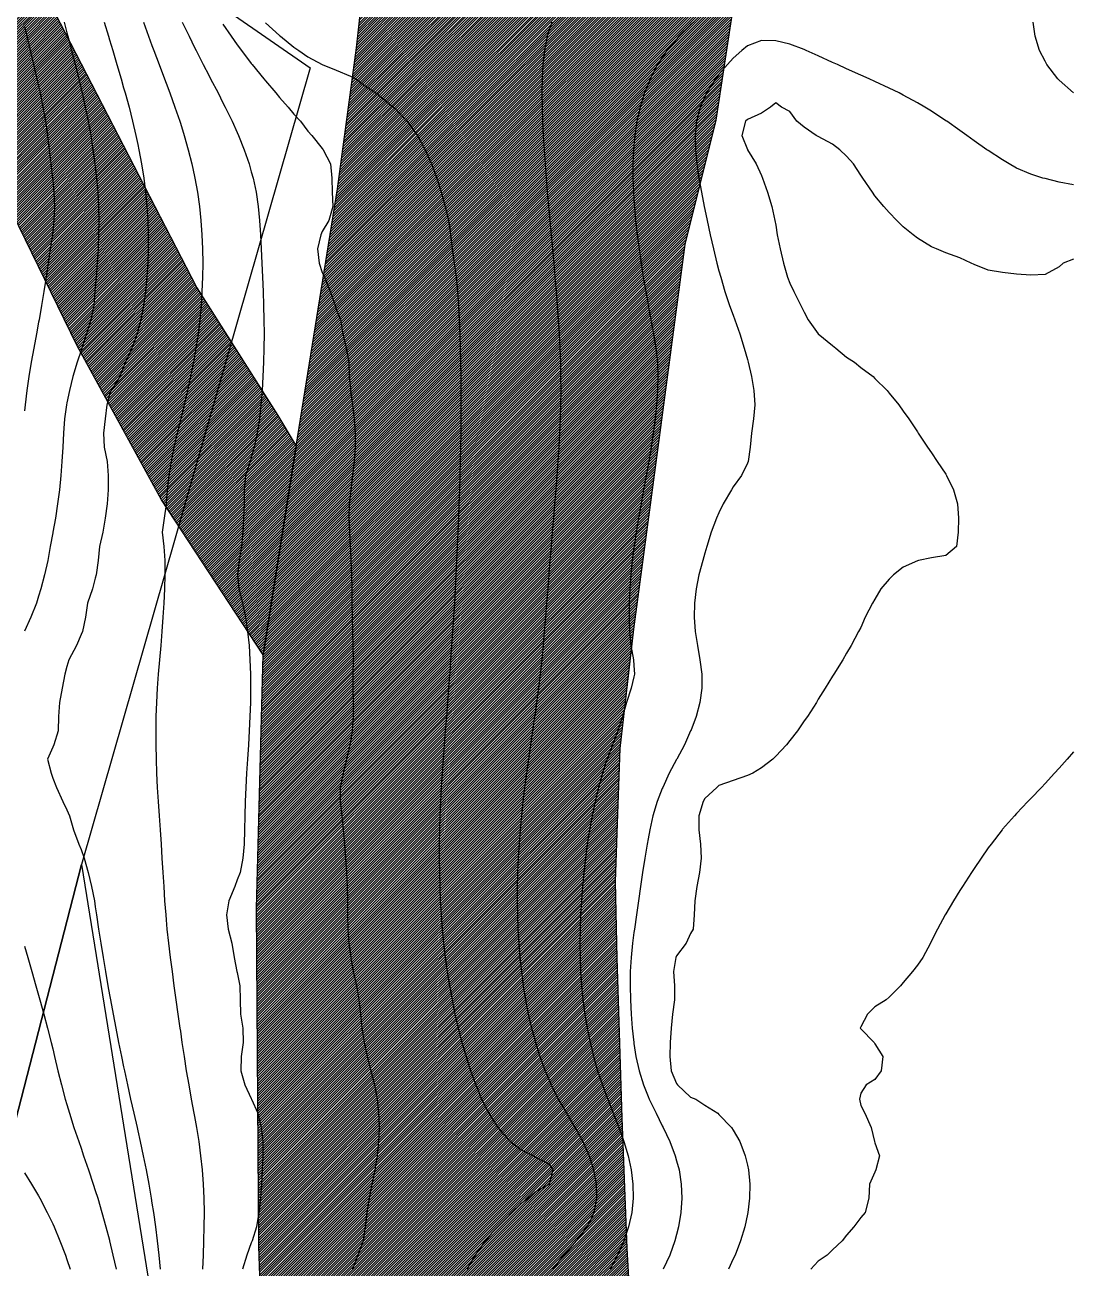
# Model space of a CAD drawing. Extents: x 771911 to 772814, y 1416488 to 1417835.
# Drawn here: x 772503.5 to 772577.1, y 1417225.3 to 1417313 of the extents above; entities that cross this region are included whole.
import ezdxf

# ---------------------------------------------------------------- set-up
doc = ezdxf.new("R2010")
doc.units = 0
doc.header["$MEASUREMENT"] = 0
doc.layers.get('0').update_dxf_attribs({"color": 1, "linetype": 'CONTINUOUS'})
for name, color, linetype in [('737.5', 1, 'CONTINUOUS'), ('738', 1, 'CONTINUOUS'), ('738.5', 1, 'CONTINUOUS'), ('739', 1, 'CONTINUOUS'), ('739.5', 1, 'CONTINUOUS'), ('740', 1, 'CONTINUOUS'), ('740.5', 1, 'CONTINUOUS'), ('741', 1, 'CONTINUOUS'), ('741.5', 1, 'CONTINUOUS'), ('742', 1, 'CONTINUOUS'), ('742.5', 1, 'CONTINUOUS'), ('743', 1, 'CONTINUOUS'), ('Kanakpura Main Road', 1, 'CONTINUOUS'), ('SyNo_Boundary', 1, 'CONTINUOUS'), ('Tittahalli Kaggalipura Road', 1, 'CONTINUOUS')]:
    doc.layers.add(name, color=color, linetype=linetype)
pattern_1 = [(45, (0, 0), (-0.088388347648, 0.088388347648), [])]

msp = doc.modelspace()

# ---------------------------------------------------------------- hatches: boundary and pattern name
at = {"linetype": 'Continuous', "true_color": 0x636466}
h = msp.add_hatch(dxfattribs=at)
h.set_pattern_fill('ANSI31', color=251)
h.set_pattern_definition(pattern_1)
h.paths.add_polyline_path([(772529.663, 1416893.852), (772532.317, 1416941.95), (772532.559, 1416965.999), (772532.076, 1416979.351), (772531.03, 1417012.248), (772527.506, 1417083.573), (772524.214, 1417156.039), (772523.418, 1417176.686), (772522.115, 1417199.353), (772521.536, 1417204.533), (772521.053, 1417207.976), (772520.579, 1417211.491), (772520.289, 1417217.122), (772519.964, 1417226.822), (772519.816, 1417250.68), (772520.273, 1417268.563), (772522.605, 1417283.282), (772525.522, 1417301.447), (772526.869, 1417311.396), (772528.059, 1417322.287), (772529.49, 1417328.093), (772530.294, 1417332.651), (772531.743, 1417352.789), (772532.693, 1417364.598), (772533.328, 1417370.55), (772534.985, 1417383.726), (772537.302, 1417392.88), (772541.291, 1417406.731), (772544.402, 1417414.385), (772551.62, 1417429.206), (772563.106, 1417447.417), (772576.99, 1417467.414), (772604.645, 1417507.847), (772622.742, 1417492.162), (772603.422, 1417461.711), (772599.931, 1417456.852), (772593.287, 1417446.476), (772583.409, 1417431.305), (772582.299, 1417429.519), (772575.61, 1417418.568), (772571.91, 1417411.49), (772569.783, 1417407.415), (772568.061, 1417403.473), (772565.556, 1417396.61), (772562.338, 1417386.636), (772560.247, 1417377.387), (772558.28, 1417369.665), (772557.765, 1417366.335), (772557.669, 1417361.187), (772557.106, 1417346.708), (772555.32, 1417330.701), (772553.41, 1417314.167), (772552.204, 1417306.285), (772550.032, 1417297.518), (772548.021, 1417282.477), (772546.407, 1417270.372), (772545.442, 1417261.942), (772545.287, 1417258.026), (772545.12, 1417252.547), (772545.217, 1417247.142), (772545.571, 1417235.88), (772545.93, 1417226.658), (772546.504, 1417216.736), (772547.298, 1417207.515), (772548.282, 1417183.926), (772549.625, 1417158.82), (772550.917, 1417141.964), (772551.963, 1417120.247), (772552.231, 1417098.685), (772552.601, 1417091.317), (772552.681, 1417088.405), (772552.874, 1417085.525), (772553.389, 1417078.816), (772554.617, 1417051.478), (772555.095, 1417020.708), (772555.465, 1417014.289), (772555.867, 1417009.141), (772556.679, 1417005.336), (772556.728, 1416999.64), (772557.09, 1416989.626), (772557.211, 1416970.001), (772557.202, 1416959.929), (772556.929, 1416946.383), (772556.768, 1416928.619), (772556.414, 1416914.819), (772555.683, 1416893.591), (772554.616, 1416887.551), (772553.346, 1416875.804), (772551.917, 1416862.628), (772549.853, 1416853.314), (772547.313, 1416846.224), (772542.339, 1416834.846), (772537.471, 1416825.692), (772534.666, 1416821.406), (772528.157, 1416814.209), (772521.966, 1416808.547), (772517.521, 1416805.742), (772511.224, 1416802.514), (772503.234, 1416799.339), (772493.709, 1416796.429), (772482.914, 1416793.783), (772460.847, 1416789.867), (772437.882, 1416784.364), (772432.008, 1416782.353), (772424.864, 1416779.178), (772419.678, 1416775.104), (772414.334, 1416769.653), (772411, 1416761.663), (772406.767, 1416744.835), (772403.803, 1416731.13), (772397.718, 1416704.513), (772394.278, 1416690.596), (772389.516, 1416667.841), (772365.332, 1416672.898), (772371.18, 1416700.941), (772378.229, 1416728.234), (772383.627, 1416750.728), (772386.926, 1416763.475), (772389.626, 1416774.422), (772393.375, 1416782.52), (772400.123, 1416791.518), (772409.271, 1416799.166), (772422.917, 1416806.064), (772434.914, 1416810.713), (772448.261, 1416813.862), (772458.458, 1416815.812), (772475.854, 1416818.961), (772486.052, 1416821.061), (772495.049, 1416824.36), (772501.048, 1416827.209), (772507.496, 1416830.508), (772513.345, 1416835.457), (772525.192, 1416864.1)])
h = msp.add_hatch(dxfattribs=at)
h.set_pattern_fill('ANSI31', color=251)
h.set_pattern_definition(pattern_1)
h.paths.add_polyline_path([(772522.605, 1417283.282), (772520.273, 1417268.563), (772513.114, 1417279.501), (772507.162, 1417290.36), (772496.182, 1417312.844), (772486.465, 1417332.406), (772479.386, 1417347.593), (772470.313, 1417366.576), (772466.387, 1417373.719), (772461.818, 1417381.248), (772456.375, 1417390.468), (772449.656, 1417399.267), (772437.614, 1417412.909), (772434.568, 1417415.352), (772429.862, 1417418.006), (772420.904, 1417421.927), (772398.343, 1417429.679), (772374.455, 1417437.098), (772359.806, 1417442.382), (772345.168, 1417448.5), (772332.329, 1417452.613), (772319.893, 1417455.244), (772313.715, 1417455.758), (772303.998, 1417456.338), (772287.74, 1417456.824), (772255.285, 1417458.783), (772218.122, 1417462.161), (772178.418, 1417465.604), (772169.505, 1417466.022), (772152.388, 1417466.955), (772128.675, 1417467.728), (772108.276, 1417467.309), (772091.77, 1417468.596), (772080.058, 1417470.849), (772055.508, 1417476.286), (772058.208, 1417485.719), (772077.753, 1417481.798), (772085.475, 1417480.049), (772095.609, 1417478.541), (772104.838, 1417477.515), (772109.064, 1417477.107), (772119.071, 1417476.495), (772138.247, 1417476.882), (772157.054, 1417476.624), (772180.381, 1417475.948), (772196.42, 1417474.05), (772223.19, 1417472.055), (772238.634, 1417470.221), (772253.531, 1417468.741), (772279.014, 1417467.358), (772297.901, 1417466.392), (772312.541, 1417465.331), (772322.966, 1417464.397), (772327.535, 1417463.818), (772331.621, 1417462.917), (772335.289, 1417461.856), (772341.466, 1417459.507), (772371.808, 1417447.795), (772390.502, 1417441.682), (772410.82, 1417434.724), (772428.227, 1417428.257), (772432.281, 1417426.358), (772437.88, 1417423.044), (772440.261, 1417421.274), (772442.32, 1417419.022), (772450.493, 1417410.045), (772456.22, 1417403.642), (772460.563, 1417398.398), (772465.422, 1417391.673), (772482.284, 1417361.211), (772490.969, 1417343.088), (772497.404, 1417329.704), (772515.608, 1417294.462), (772521.318, 1417285.453)])

# ---------------------------------------------------------------- linework, layer by layer
at = {"layer": '737.5', "color": 0, "linetype": 'Continuous'}
msp.add_polyline3d([(772577.434, 1417261.722, 737.5), (772576.994, 1417261.206, 737.5), (772576.434, 1417260.565, 737.5), (772576.104, 1417260.206, 737.5), (772575.434, 1417259.472, 737.5), (772575.175, 1417259.206, 737.5), (772574.434, 1417258.421, 737.5), (772574.217, 1417258.206, 737.5), (772573.434, 1417257.369, 737.5), (772573.273, 1417257.206, 737.5), (772572.434, 1417256.246, 737.5), (772572.4, 1417256.206, 737.5), (772571.625, 1417255.206, 737.5), (772571.434, 1417254.939, 737.5), (772570.921, 1417254.206, 737.5), (772570.434, 1417253.481, 737.5), (772570.251, 1417253.206, 737.5), (772569.602, 1417252.206, 737.5), (772569.434, 1417251.936, 737.5), (772568.977, 1417251.206, 737.5), (772568.434, 1417250.275, 737.5), (772568.393, 1417250.206, 737.5), (772567.847, 1417249.206, 737.5), (772567.434, 1417248.38, 737.5), (772567.348, 1417248.206, 737.5), (772566.807, 1417247.206, 737.5), (772566.434, 1417246.65, 737.5), (772566.092, 1417246.206, 737.5), (772565.434, 1417245.426, 737.5), (772565.238, 1417245.206, 737.5), (772564.434, 1417244.408, 737.5), (772564.227, 1417244.206, 737.5), (772563.434, 1417243.731, 737.5), (772562.912, 1417243.206, 737.5), (772562.434, 1417242.319, 737.5), (772562.401, 1417242.206, 737.5), (772562.434, 1417242.16, 737.5), (772563.375, 1417241.206, 737.5), (772563.434, 1417241.105, 737.5), (772563.992, 1417240.206, 737.5), (772563.884, 1417239.206, 737.5), (772563.434, 1417238.588, 737.5), (772562.828, 1417238.206, 737.5), (772562.434, 1417237.637, 737.5), (772562.348, 1417237.206, 737.5), (772562.434, 1417236.755, 737.5), (772562.715, 1417236.206, 737.5), (772563.159, 1417235.206, 737.5), (772563.394, 1417234.206, 737.5), (772563.434, 1417234.131, 737.5), (772563.75, 1417233.206, 737.5), (772563.491, 1417232.206, 737.5), (772563.434, 1417232.049, 737.5), (772563.044, 1417231.206, 737.5), (772563.014, 1417230.206, 737.5), (772562.749, 1417229.206, 737.5), (772562.434, 1417228.864, 737.5), (772561.952, 1417228.206, 737.5), (772561.434, 1417227.6, 737.5), (772561.121, 1417227.206, 737.5), (772560.434, 1417226.581, 737.5), (772560.065, 1417226.206, 737.5), (772559.434, 1417225.781, 737.5), (772558.917, 1417225.206, 737.5)], dxfattribs=at)
at = {"layer": '738', "color": 0, "linetype": 'Continuous'}
msp.add_polyline3d([(772577.434, 1417296.471, 738), (772576.723, 1417296.206, 738), (772576.434, 1417295.948, 738), (772575.434, 1417295.391, 738), (772574.434, 1417295.354, 738), (772573.434, 1417295.427, 738), (772572.434, 1417295.531, 738), (772571.434, 1417295.701, 738), (772570.434, 1417296.113, 738), (772570.217, 1417296.206, 738), (772569.434, 1417296.568, 738), (772568.434, 1417296.925, 738), (772567.782, 1417297.206, 738), (772567.434, 1417297.36, 738), (772566.434, 1417297.964, 738), (772566.123, 1417298.206, 738), (772565.434, 1417298.763, 738), (772564.986, 1417299.206, 738), (772564.434, 1417299.762, 738), (772564.056, 1417300.206, 738), (772563.434, 1417300.957, 738), (772563.26, 1417301.206, 738), (772562.593, 1417302.206, 738), (772562.434, 1417302.409, 738), (772561.934, 1417303.206, 738), (772561.434, 1417303.74, 738), (772560.962, 1417304.206, 738), (772560.434, 1417304.596, 738), (772559.434, 1417305.125, 738), (772559.283, 1417305.206, 738), (772558.434, 1417305.794, 738), (772557.934, 1417306.206, 738), (772557.434, 1417306.895, 738), (772556.854, 1417307.206, 738), (772556.434, 1417307.506, 738), (772556.079, 1417307.206, 738), (772555.434, 1417306.786, 738), (772554.434, 1417306.324, 738), (772554.307, 1417306.206, 738), (772554.042, 1417305.206, 738), (772554.434, 1417304.21, 738), (772554.435, 1417304.206, 738), (772555.045, 1417303.206, 738), (772555.434, 1417302.383, 738), (772555.5, 1417302.206, 738), (772555.848, 1417301.206, 738), (772556.153, 1417300.206, 738), (772556.377, 1417299.206, 738), (772556.434, 1417298.879, 738), (772556.536, 1417298.206, 738), (772556.751, 1417297.206, 738), (772556.975, 1417296.206, 738), (772557.258, 1417295.206, 738), (772557.434, 1417294.78, 738), (772557.704, 1417294.206, 738), (772558.217, 1417293.206, 738), (772558.434, 1417292.736, 738), (772558.73, 1417292.206, 738), (772559.434, 1417291.21, 738), (772559.438, 1417291.206, 738), (772560.434, 1417290.389, 738), (772560.681, 1417290.206, 738), (772561.434, 1417289.569, 738), (772561.994, 1417289.206, 738), (772562.434, 1417288.838, 738), (772563.3, 1417288.206, 738), (772563.434, 1417288.069, 738), (772564.29, 1417287.206, 738), (772564.434, 1417287.027, 738), (772565.119, 1417286.206, 738), (772565.434, 1417285.761, 738), (772565.836, 1417285.206, 738), (772566.434, 1417284.3, 738), (772566.495, 1417284.206, 738), (772567.147, 1417283.206, 738), (772567.434, 1417282.807, 738), (772567.819, 1417282.206, 738), (772568.434, 1417281.297, 738), (772568.482, 1417281.206, 738), (772568.974, 1417280.206, 738), (772569.258, 1417279.206, 738), (772569.336, 1417278.206, 738), (772569.307, 1417277.206, 738), (772569.189, 1417276.206, 738), (772568.434, 1417275.565, 738), (772567.434, 1417275.409, 738), (772566.499, 1417275.206, 738), (772566.434, 1417275.194, 738), (772565.434, 1417274.742, 738), (772564.742, 1417274.206, 738), (772564.434, 1417273.887, 738), (772563.856, 1417273.206, 738), (772563.434, 1417272.484, 738), (772563.255, 1417272.206, 738), (772562.755, 1417271.206, 738), (772562.434, 1417270.493, 738), (772562.287, 1417270.206, 738), (772561.763, 1417269.206, 738), (772561.434, 1417268.671, 738), (772561.171, 1417268.206, 738), (772560.547, 1417267.206, 738), (772560.434, 1417267.047, 738), (772559.936, 1417266.206, 738), (772559.434, 1417265.438, 738), (772559.307, 1417265.206, 738), (772558.667, 1417264.206, 738), (772558.434, 1417263.891, 738), (772557.978, 1417263.206, 738), (772557.434, 1417262.525, 738), (772557.191, 1417262.206, 738), (772556.434, 1417261.403, 738), (772556.24, 1417261.206, 738), (772555.434, 1417260.575, 738), (772554.827, 1417260.206, 738), (772554.434, 1417260.035, 738), (772553.434, 1417259.7, 738), (772552.434, 1417259.331, 738), (772552.287, 1417259.206, 738), (772551.434, 1417258.419, 738), (772551.309, 1417258.206, 738), (772551.009, 1417257.206, 738), (772551.002, 1417256.206, 738), (772551.123, 1417255.206, 738), (772551.173, 1417254.206, 738), (772551.058, 1417253.206, 738), (772550.87, 1417252.206, 738), (772550.718, 1417251.206, 738), (772550.694, 1417250.206, 738), (772550.605, 1417249.206, 738), (772550.434, 1417248.89, 738), (772550.122, 1417248.206, 738), (772549.434, 1417247.308, 738), (772549.389, 1417247.206, 738), (772549.231, 1417246.206, 738), (772549.297, 1417245.206, 738), (772549.299, 1417244.206, 738), (772549.159, 1417243.206, 738), (772549.053, 1417242.206, 738), (772548.978, 1417241.206, 738), (772548.964, 1417240.206, 738), (772549.067, 1417239.206, 738), (772549.434, 1417238.319, 738), (772549.504, 1417238.206, 738), (772550.434, 1417237.35, 738), (772550.794, 1417237.206, 738), (772551.434, 1417236.784, 738), (772552.352, 1417236.206, 738), (772552.434, 1417236.124, 738), (772553.31, 1417235.206, 738), (772553.434, 1417235.006, 738), (772553.915, 1417234.206, 738), (772554.29, 1417233.206, 738), (772554.434, 1417232.549, 738), (772554.511, 1417232.206, 738), (772554.607, 1417231.206, 738), (772554.586, 1417230.206, 738), (772554.459, 1417229.206, 738), (772554.434, 1417229.093, 738), (772554.249, 1417228.206, 738), (772553.951, 1417227.206, 738), (772553.565, 1417226.206, 738), (772553.434, 1417225.929, 738), (772553.102, 1417225.206, 738)], dxfattribs=at)
at = {"layer": '738.5', "color": 0, "linetype": 'Continuous'}
msp.add_polyline3d([(772577.434, 1417301.723, 738.5), (772576.434, 1417301.914, 738.5), (772575.434, 1417302.164, 738.5), (772575.287, 1417302.206, 738.5), (772574.434, 1417302.481, 738.5), (772573.434, 1417302.909, 738.5), (772572.91, 1417303.206, 738.5), (772572.434, 1417303.481, 738.5), (772571.434, 1417304.136, 738.5), (772571.332, 1417304.206, 738.5), (772570.434, 1417304.837, 738.5), (772569.913, 1417305.206, 738.5), (772569.434, 1417305.553, 738.5), (772568.499, 1417306.206, 738.5), (772568.434, 1417306.252, 738.5), (772567.434, 1417306.912, 738.5), (772566.958, 1417307.206, 738.5), (772566.434, 1417307.511, 738.5), (772565.434, 1417308.053, 738.5), (772565.143, 1417308.206, 738.5), (772564.434, 1417308.546, 738.5), (772563.434, 1417309.01, 738.5), (772563.02, 1417309.206, 738.5), (772562.434, 1417309.457, 738.5), (772561.434, 1417309.904, 738.5), (772560.8, 1417310.206, 738.5), (772560.434, 1417310.361, 738.5), (772559.434, 1417310.817, 738.5), (772558.595, 1417311.206, 738.5), (772558.434, 1417311.27, 738.5), (772557.434, 1417311.658, 738.5), (772556.434, 1417311.897, 738.5), (772555.434, 1417311.921, 738.5), (772554.434, 1417311.544, 738.5), (772554.049, 1417311.206, 738.5), (772553.434, 1417310.665, 738.5), (772553.03, 1417310.206, 738.5), (772552.434, 1417309.539, 738.5), (772552.182, 1417309.206, 738.5), (772551.554, 1417308.206, 738.5), (772551.434, 1417307.931, 738.5), (772551.117, 1417307.206, 738.5), (772550.849, 1417306.206, 738.5), (772550.747, 1417305.206, 738.5), (772550.769, 1417304.206, 738.5), (772550.871, 1417303.206, 738.5), (772551.021, 1417302.206, 738.5), (772551.198, 1417301.206, 738.5), (772551.391, 1417300.206, 738.5), (772551.434, 1417299.993, 738.5), (772551.594, 1417299.206, 738.5), (772551.808, 1417298.206, 738.5), (772552.037, 1417297.206, 738.5), (772552.285, 1417296.206, 738.5), (772552.434, 1417295.66, 738.5), (772552.556, 1417295.206, 738.5), (772552.853, 1417294.206, 738.5), (772553.185, 1417293.206, 738.5), (772553.434, 1417292.524, 738.5), (772553.546, 1417292.206, 738.5), (772553.905, 1417291.206, 738.5), (772554.217, 1417290.206, 738.5), (772554.434, 1417289.398, 738.5), (772554.488, 1417289.206, 738.5), (772554.732, 1417288.206, 738.5), (772554.898, 1417287.206, 738.5), (772554.956, 1417286.206, 738.5), (772554.878, 1417285.206, 738.5), (772554.718, 1417284.206, 738.5), (772554.636, 1417283.206, 738.5), (772554.49, 1417282.206, 738.5), (772554.434, 1417282.077, 738.5), (772554.015, 1417281.206, 738.5), (772553.434, 1417280.407, 738.5), (772553.309, 1417280.206, 738.5), (772552.731, 1417279.206, 738.5), (772552.434, 1417278.575, 738.5), (772552.268, 1417278.206, 738.5), (772551.886, 1417277.206, 738.5), (772551.578, 1417276.206, 738.5), (772551.434, 1417275.722, 738.5), (772551.285, 1417275.206, 738.5), (772551.016, 1417274.206, 738.5), (772550.814, 1417273.206, 738.5), (772550.695, 1417272.206, 738.5), (772550.675, 1417271.206, 738.5), (772550.763, 1417270.206, 738.5), (772550.911, 1417269.206, 738.5), (772551.092, 1417268.206, 738.5), (772551.224, 1417267.206, 738.5), (772551.229, 1417266.206, 738.5), (772551.085, 1417265.206, 738.5), (772550.814, 1417264.206, 738.5), (772550.438, 1417263.206, 738.5), (772550.434, 1417263.197, 738.5), (772550.003, 1417262.206, 738.5), (772549.459, 1417261.206, 738.5), (772549.434, 1417261.161, 738.5), (772548.916, 1417260.206, 738.5), (772548.466, 1417259.206, 738.5), (772548.434, 1417259.122, 738.5), (772548.082, 1417258.206, 738.5), (772547.778, 1417257.206, 738.5), (772547.549, 1417256.206, 738.5), (772547.434, 1417255.575, 738.5), (772547.363, 1417255.206, 738.5), (772547.2, 1417254.206, 738.5), (772547.049, 1417253.206, 738.5), (772546.901, 1417252.206, 738.5), (772546.755, 1417251.206, 738.5), (772546.609, 1417250.206, 738.5), (772546.465, 1417249.206, 738.5), (772546.434, 1417248.968, 738.5), (772546.335, 1417248.206, 738.5), (772546.235, 1417247.206, 738.5), (772546.178, 1417246.206, 738.5), (772546.165, 1417245.206, 738.5), (772546.185, 1417244.206, 738.5), (772546.232, 1417243.206, 738.5), (772546.308, 1417242.206, 738.5), (772546.422, 1417241.206, 738.5), (772546.434, 1417241.14, 738.5), (772546.577, 1417240.206, 738.5), (772546.795, 1417239.206, 738.5), (772547.104, 1417238.206, 738.5), (772547.434, 1417237.388, 738.5), (772547.51, 1417237.206, 738.5), (772547.994, 1417236.206, 738.5), (772548.434, 1417235.32, 738.5), (772548.499, 1417235.206, 738.5), (772548.975, 1417234.206, 738.5), (772549.343, 1417233.206, 738.5), (772549.434, 1417232.851, 738.5), (772549.613, 1417232.206, 738.5), (772549.77, 1417231.206, 738.5), (772549.813, 1417230.206, 738.5), (772549.749, 1417229.206, 738.5), (772549.582, 1417228.206, 738.5), (772549.434, 1417227.657, 738.5), (772549.318, 1417227.206, 738.5), (772548.961, 1417226.206, 738.5), (772548.502, 1417225.206, 738.5)], dxfattribs=at)
at = {"layer": '739', "color": 0, "linetype": 'Continuous'}
for points in [[(772550.651, 1417313.206, 739), (772550.434, 1417313.012, 739), (772549.599, 1417312.206, 739), (772549.434, 1417312.015, 739), (772548.766, 1417311.206, 739), (772548.434, 1417310.707, 739), (772548.106, 1417310.206, 739), (772547.588, 1417309.206, 739), (772547.434, 1417308.823, 739), (772547.179, 1417308.206, 739), (772546.868, 1417307.206, 739), (772546.646, 1417306.206, 739), (772546.496, 1417305.206, 739), (772546.434, 1417304.511, 739), (772546.404, 1417304.206, 739), (772546.361, 1417303.206, 739), (772546.362, 1417302.206, 739), (772546.399, 1417301.206, 739), (772546.434, 1417300.692, 739), (772546.465, 1417300.206, 739), (772546.555, 1417299.206, 739), (772546.665, 1417298.206, 739), (772546.793, 1417297.206, 739), (772546.937, 1417296.206, 739), (772547.096, 1417295.206, 739), (772547.267, 1417294.206, 739), (772547.434, 1417293.28, 739), (772547.447, 1417293.206, 739), (772547.634, 1417292.206, 739), (772547.82, 1417291.206, 739), (772547.985, 1417290.206, 739), (772548.094, 1417289.206, 739), (772548.129, 1417288.206, 739), (772548.104, 1417287.206, 739), (772548.035, 1417286.206, 739), (772547.932, 1417285.206, 739), (772547.802, 1417284.206, 739), (772547.65, 1417283.206, 739), (772547.48, 1417282.206, 739), (772547.434, 1417281.952, 739), (772547.3, 1417281.206, 739), (772547.115, 1417280.206, 739), (772546.932, 1417279.206, 739), (772546.755, 1417278.206, 739), (772546.591, 1417277.206, 739), (772546.444, 1417276.206, 739), (772546.434, 1417276.124, 739), (772546.315, 1417275.206, 739), (772546.212, 1417274.206, 739), (772546.136, 1417273.206, 739), (772546.093, 1417272.206, 739), (772546.088, 1417271.206, 739), (772546.125, 1417270.206, 739), (772546.221, 1417269.206, 739), (772546.4, 1417268.206, 739), (772546.434, 1417267.809, 739), (772546.485, 1417267.206, 739), (772546.434, 1417266.996, 739), (772546.233, 1417266.206, 739), (772545.917, 1417265.206, 739), (772545.617, 1417264.206, 739), (772545.434, 1417263.649, 739), (772545.293, 1417263.206, 739), (772544.915, 1417262.206, 739), (772544.543, 1417261.206, 739), (772544.434, 1417260.882, 739), (772544.218, 1417260.206, 739), (772543.935, 1417259.206, 739), (772543.691, 1417258.206, 739), (772543.482, 1417257.206, 739), (772543.434, 1417256.942, 739), (772543.299, 1417256.206, 739), (772543.141, 1417255.206, 739), (772543.007, 1417254.206, 739), (772542.894, 1417253.206, 739), (772542.8, 1417252.206, 739), (772542.725, 1417251.206, 739), (772542.669, 1417250.206, 739), (772542.633, 1417249.206, 739), (772542.62, 1417248.206, 739), (772542.63, 1417247.206, 739), (772542.668, 1417246.206, 739), (772542.734, 1417245.206, 739), (772542.832, 1417244.206, 739), (772542.964, 1417243.206, 739), (772543.132, 1417242.206, 739), (772543.342, 1417241.206, 739), (772543.434, 1417240.85, 739), (772543.587, 1417240.206, 739), (772543.874, 1417239.206, 739), (772544.21, 1417238.206, 739), (772544.434, 1417237.62, 739), (772544.583, 1417237.206, 739), (772544.975, 1417236.206, 739), (772545.369, 1417235.206, 739), (772545.434, 1417235.029, 739), (772545.732, 1417234.206, 739), (772546.035, 1417233.206, 739), (772546.25, 1417232.206, 739), (772546.366, 1417231.206, 739), (772546.376, 1417230.206, 739), (772546.276, 1417229.206, 739), (772546.059, 1417228.206, 739), (772545.723, 1417227.206, 739), (772545.434, 1417226.542, 739), (772545.281, 1417226.206, 739), (772544.757, 1417225.206, 739)], [(772577.432, 1417308.206, 739), (772576.434, 1417309.108, 739), (772576.338, 1417309.206, 739), (772575.569, 1417310.206, 739), (772575.434, 1417310.446, 739), (772575.05, 1417311.206, 739), (772574.749, 1417312.206, 739), (772574.591, 1417313.206, 739)]]:
    msp.add_polyline3d(points, dxfattribs=at)
at = {"layer": '739.5', "color": 0, "linetype": 'Continuous'}
msp.add_polyline3d([(772540.641, 1417313.206, 739.5), (772540.434, 1417312.588, 739.5), (772540.312, 1417312.206, 739.5), (772540.114, 1417311.206, 739.5), (772540.008, 1417310.206, 739.5), (772539.958, 1417309.206, 739.5), (772539.946, 1417308.206, 739.5), (772539.96, 1417307.206, 739.5), (772539.993, 1417306.206, 739.5), (772540.039, 1417305.206, 739.5), (772540.098, 1417304.206, 739.5), (772540.166, 1417303.206, 739.5), (772540.242, 1417302.206, 739.5), (772540.324, 1417301.206, 739.5), (772540.411, 1417300.206, 739.5), (772540.434, 1417299.956, 739.5), (772540.499, 1417299.206, 739.5), (772540.59, 1417298.206, 739.5), (772540.681, 1417297.206, 739.5), (772540.773, 1417296.206, 739.5), (772540.863, 1417295.206, 739.5), (772540.949, 1417294.206, 739.5), (772541.028, 1417293.206, 739.5), (772541.1, 1417292.206, 739.5), (772541.161, 1417291.206, 739.5), (772541.21, 1417290.206, 739.5), (772541.245, 1417289.206, 739.5), (772541.264, 1417288.206, 739.5), (772541.266, 1417287.206, 739.5), (772541.254, 1417286.206, 739.5), (772541.226, 1417285.206, 739.5), (772541.184, 1417284.206, 739.5), (772541.13, 1417283.206, 739.5), (772541.066, 1417282.206, 739.5), (772540.994, 1417281.206, 739.5), (772540.916, 1417280.206, 739.5), (772540.834, 1417279.206, 739.5), (772540.751, 1417278.206, 739.5), (772540.667, 1417277.206, 739.5), (772540.584, 1417276.206, 739.5), (772540.504, 1417275.206, 739.5), (772540.434, 1417274.312, 739.5), (772540.425, 1417274.206, 739.5), (772540.348, 1417273.206, 739.5), (772540.271, 1417272.206, 739.5), (772540.192, 1417271.206, 739.5), (772540.111, 1417270.206, 739.5), (772540.024, 1417269.206, 739.5), (772539.927, 1417268.206, 739.5), (772539.82, 1417267.206, 739.5), (772539.7, 1417266.206, 739.5), (772539.569, 1417265.206, 739.5), (772539.434, 1417264.239, 739.5), (772539.429, 1417264.206, 739.5), (772539.284, 1417263.206, 739.5), (772539.136, 1417262.206, 739.5), (772538.992, 1417261.206, 739.5), (772538.853, 1417260.206, 739.5), (772538.722, 1417259.206, 739.5), (772538.603, 1417258.206, 739.5), (772538.499, 1417257.206, 739.5), (772538.434, 1417256.49, 739.5), (772538.408, 1417256.206, 739.5), (772538.331, 1417255.206, 739.5), (772538.27, 1417254.206, 739.5), (772538.227, 1417253.206, 739.5), (772538.203, 1417252.206, 739.5), (772538.196, 1417251.206, 739.5), (772538.21, 1417250.206, 739.5), (772538.246, 1417249.206, 739.5), (772538.304, 1417248.206, 739.5), (772538.386, 1417247.206, 739.5), (772538.434, 1417246.77, 739.5), (772538.492, 1417246.206, 739.5), (772538.623, 1417245.206, 739.5), (772538.785, 1417244.206, 739.5), (772538.981, 1417243.206, 739.5), (772539.215, 1417242.206, 739.5), (772539.434, 1417241.42, 739.5), (772539.49, 1417241.206, 739.5), (772539.8, 1417240.206, 739.5), (772540.171, 1417239.206, 739.5), (772540.434, 1417238.618, 739.5), (772540.605, 1417238.206, 739.5), (772541.1, 1417237.206, 739.5), (772541.434, 1417236.649, 739.5), (772541.668, 1417236.206, 739.5), (772542.266, 1417235.206, 739.5), (772542.434, 1417234.944, 739.5), (772542.821, 1417234.206, 739.5), (772543.266, 1417233.206, 739.5), (772543.434, 1417232.68, 739.5), (772543.58, 1417232.206, 739.5), (772543.778, 1417231.206, 739.5), (772543.804, 1417230.206, 739.5), (772543.598, 1417229.206, 739.5), (772543.434, 1417228.805, 739.5), (772543.115, 1417228.206, 739.5), (772542.434, 1417227.283, 739.5), (772542.352, 1417227.206, 739.5), (772541.481, 1417226.206, 739.5), (772541.434, 1417226.143, 739.5), (772540.682, 1417225.206, 739.5)], dxfattribs=at)
at = {"layer": '740', "color": 0, "linetype": 'Continuous'}
msp.add_polyline3d([(772520.434, 1417313.152, 740), (772521.434, 1417312.253, 740), (772521.495, 1417312.206, 740), (772522.434, 1417311.451, 740), (772522.79, 1417311.206, 740), (772523.434, 1417310.749, 740), (772524.434, 1417310.209, 740), (772524.44, 1417310.206, 740), (772525.434, 1417309.806, 740), (772526.434, 1417309.396, 740), (772526.813, 1417309.206, 740), (772527.434, 1417308.737, 740), (772528.233, 1417308.206, 740), (772528.434, 1417308.042, 740), (772529.434, 1417307.238, 740), (772529.472, 1417307.206, 740), (772530.431, 1417306.206, 740), (772530.434, 1417306.202, 740), (772531.156, 1417305.206, 740), (772531.434, 1417304.706, 740), (772531.713, 1417304.206, 740), (772532.161, 1417303.206, 740), (772532.434, 1417302.461, 740), (772532.527, 1417302.206, 740), (772532.843, 1417301.206, 740), (772533.121, 1417300.206, 740), (772533.348, 1417299.206, 740), (772533.434, 1417298.629, 740), (772533.498, 1417298.206, 740), (772533.614, 1417297.206, 740), (772533.743, 1417296.206, 740), (772533.888, 1417295.206, 740), (772533.998, 1417294.206, 740), (772534.057, 1417293.206, 740), (772534.104, 1417292.206, 740), (772534.145, 1417291.206, 740), (772534.178, 1417290.206, 740), (772534.202, 1417289.206, 740), (772534.219, 1417288.206, 740), (772534.229, 1417287.206, 740), (772534.233, 1417286.206, 740), (772534.23, 1417285.206, 740), (772534.221, 1417284.206, 740), (772534.205, 1417283.206, 740), (772534.183, 1417282.206, 740), (772534.156, 1417281.206, 740), (772534.124, 1417280.206, 740), (772534.089, 1417279.206, 740), (772534.051, 1417278.206, 740), (772534.011, 1417277.206, 740), (772533.969, 1417276.206, 740), (772533.924, 1417275.206, 740), (772533.875, 1417274.206, 740), (772533.821, 1417273.206, 740), (772533.764, 1417272.206, 740), (772533.703, 1417271.206, 740), (772533.639, 1417270.206, 740), (772533.572, 1417269.206, 740), (772533.503, 1417268.206, 740), (772533.434, 1417267.229, 740), (772533.432, 1417267.206, 740), (772533.357, 1417266.206, 740), (772533.28, 1417265.206, 740), (772533.201, 1417264.206, 740), (772533.122, 1417263.206, 740), (772533.042, 1417262.206, 740), (772532.966, 1417261.206, 740), (772532.895, 1417260.206, 740), (772532.832, 1417259.206, 740), (772532.778, 1417258.206, 740), (772532.738, 1417257.206, 740), (772532.709, 1417256.206, 740), (772532.694, 1417255.206, 740), (772532.693, 1417254.206, 740), (772532.705, 1417253.206, 740), (772532.733, 1417252.206, 740), (772532.775, 1417251.206, 740), (772532.835, 1417250.206, 740), (772532.911, 1417249.206, 740), (772533.007, 1417248.206, 740), (772533.123, 1417247.206, 740), (772533.261, 1417246.206, 740), (772533.422, 1417245.206, 740), (772533.434, 1417245.142, 740), (772533.6, 1417244.206, 740), (772533.805, 1417243.206, 740), (772534.038, 1417242.206, 740), (772534.304, 1417241.206, 740), (772534.434, 1417240.764, 740), (772534.594, 1417240.206, 740), (772534.909, 1417239.206, 740), (772535.271, 1417238.206, 740), (772535.434, 1417237.812, 740), (772535.688, 1417237.206, 740), (772536.193, 1417236.206, 740), (772536.434, 1417235.808, 740), (772536.832, 1417235.206, 740), (772537.434, 1417234.504, 740), (772537.737, 1417234.206, 740), (772538.434, 1417233.645, 740), (772539.341, 1417233.206, 740), (772539.434, 1417233.141, 740), (772540.434, 1417232.637, 740), (772540.702, 1417232.206, 740), (772540.446, 1417231.206, 740), (772540.434, 1417231.191, 740), (772539.434, 1417230.635, 740), (772538.964, 1417230.206, 740), (772538.434, 1417229.785, 740), (772537.825, 1417229.206, 740), (772537.434, 1417228.811, 740), (772536.832, 1417228.206, 740), (772536.434, 1417227.796, 740), (772535.94, 1417227.206, 740), (772535.434, 1417226.51, 740), (772535.234, 1417226.206, 740), (772534.635, 1417225.206, 740)], dxfattribs=at)
at = {"layer": '740.5', "color": 0, "linetype": 'Continuous'}
msp.add_polyline3d([(772517.434, 1417313.067, 740.5), (772518.016, 1417312.206, 740.5), (772518.434, 1417311.601, 740.5), (772518.738, 1417311.206, 740.5), (772519.434, 1417310.29, 740.5), (772519.506, 1417310.206, 740.5), (772520.323, 1417309.206, 740.5), (772520.434, 1417309.061, 740.5), (772521.177, 1417308.206, 740.5), (772521.434, 1417307.881, 740.5), (772522.046, 1417307.206, 740.5), (772522.434, 1417306.717, 740.5), (772522.899, 1417306.206, 740.5), (772523.434, 1417305.517, 740.5), (772523.72, 1417305.206, 740.5), (772524.434, 1417304.282, 740.5), (772524.508, 1417304.206, 740.5), (772525.016, 1417303.206, 740.5), (772525.115, 1417302.206, 740.5), (772525.146, 1417301.206, 740.5), (772525.196, 1417300.206, 740.5), (772524.899, 1417299.206, 740.5), (772524.434, 1417298.421, 740.5), (772524.35, 1417298.206, 740.5), (772524.118, 1417297.206, 740.5), (772524.237, 1417296.206, 740.5), (772524.434, 1417295.531, 740.5), (772524.593, 1417295.206, 740.5), (772524.997, 1417294.206, 740.5), (772525.356, 1417293.206, 740.5), (772525.434, 1417292.959, 740.5), (772525.729, 1417292.206, 740.5), (772525.904, 1417291.206, 740.5), (772526.134, 1417290.206, 740.5), (772526.31, 1417289.206, 740.5), (772526.345, 1417288.206, 740.5), (772526.434, 1417287.381, 740.5), (772526.449, 1417287.206, 740.5), (772526.585, 1417286.206, 740.5), (772526.7, 1417285.206, 740.5), (772526.769, 1417284.206, 740.5), (772526.764, 1417283.206, 740.5), (772526.697, 1417282.206, 740.5), (772526.586, 1417281.206, 740.5), (772526.457, 1417280.206, 740.5), (772526.434, 1417279.964, 740.5), (772526.349, 1417279.206, 740.5), (772526.328, 1417278.206, 740.5), (772526.373, 1417277.206, 740.5), (772526.422, 1417276.206, 740.5), (772526.434, 1417275.972, 740.5), (772526.472, 1417275.206, 740.5), (772526.508, 1417274.206, 740.5), (772526.521, 1417273.206, 740.5), (772526.528, 1417272.206, 740.5), (772526.544, 1417271.206, 740.5), (772526.571, 1417270.206, 740.5), (772526.61, 1417269.206, 740.5), (772526.62, 1417268.206, 740.5), (772526.593, 1417267.206, 740.5), (772526.596, 1417266.206, 740.5), (772526.618, 1417265.206, 740.5), (772526.624, 1417264.206, 740.5), (772526.566, 1417263.206, 740.5), (772526.434, 1417262.423, 740.5), (772526.394, 1417262.206, 740.5), (772526.163, 1417261.206, 740.5), (772525.918, 1417260.206, 740.5), (772525.709, 1417259.206, 740.5), (772525.699, 1417258.206, 740.5), (772525.829, 1417257.206, 740.5), (772525.927, 1417256.206, 740.5), (772526.004, 1417255.206, 740.5), (772526.077, 1417254.206, 740.5), (772526.15, 1417253.206, 740.5), (772526.213, 1417252.206, 740.5), (772526.232, 1417251.206, 740.5), (772526.233, 1417250.206, 740.5), (772526.253, 1417249.206, 740.5), (772526.326, 1417248.206, 740.5), (772526.434, 1417247.396, 740.5), (772526.457, 1417247.206, 740.5), (772526.637, 1417246.206, 740.5), (772526.855, 1417245.206, 740.5), (772527.028, 1417244.206, 740.5), (772527.133, 1417243.206, 740.5), (772527.249, 1417242.206, 740.5), (772527.413, 1417241.206, 740.5), (772527.434, 1417241.111, 740.5), (772527.62, 1417240.206, 740.5), (772527.875, 1417239.206, 740.5), (772528.138, 1417238.206, 740.5), (772528.326, 1417237.206, 740.5), (772528.423, 1417236.206, 740.5), (772528.434, 1417235.831, 740.5), (772528.452, 1417235.206, 740.5), (772528.434, 1417234.581, 740.5), (772528.422, 1417234.206, 740.5), (772528.331, 1417233.206, 740.5), (772528.158, 1417232.206, 740.5), (772527.939, 1417231.206, 740.5), (772527.749, 1417230.206, 740.5), (772527.591, 1417229.206, 740.5), (772527.484, 1417228.206, 740.5), (772527.434, 1417227.9, 740.5), (772527.324, 1417227.206, 740.5), (772526.966, 1417226.206, 740.5), (772526.579, 1417225.206, 740.5)], dxfattribs=at)
at = {"layer": '741', "color": 0, "linetype": 'Continuous'}
msp.add_polyline3d([(772514.573, 1417313.206, 741), (772515.046, 1417312.206, 741), (772515.434, 1417311.413, 741), (772515.541, 1417311.206, 741), (772516.054, 1417310.206, 741), (772516.434, 1417309.46, 741), (772516.573, 1417309.206, 741), (772517.095, 1417308.206, 741), (772517.434, 1417307.52, 741), (772517.601, 1417307.206, 741), (772518.089, 1417306.206, 741), (772518.434, 1417305.419, 741), (772518.534, 1417305.206, 741), (772518.941, 1417304.206, 741), (772519.281, 1417303.206, 741), (772519.434, 1417302.647, 741), (772519.56, 1417302.206, 741), (772519.775, 1417301.206, 741), (772519.924, 1417300.206, 741), (772520.02, 1417299.206, 741), (772520.082, 1417298.206, 741), (772520.129, 1417297.206, 741), (772520.174, 1417296.206, 741), (772520.224, 1417295.206, 741), (772520.273, 1417294.206, 741), (772520.312, 1417293.206, 741), (772520.335, 1417292.206, 741), (772520.339, 1417291.206, 741), (772520.324, 1417290.206, 741), (772520.295, 1417289.206, 741), (772520.253, 1417288.206, 741), (772520.196, 1417287.206, 741), (772520.118, 1417286.206, 741), (772520.009, 1417285.206, 741), (772519.855, 1417284.206, 741), (772519.639, 1417283.206, 741), (772519.434, 1417282.482, 741), (772519.352, 1417282.206, 741), (772519.037, 1417281.206, 741), (772518.935, 1417280.206, 741), (772518.931, 1417279.206, 741), (772518.898, 1417278.206, 741), (772518.839, 1417277.206, 741), (772518.739, 1417276.206, 741), (772518.578, 1417275.206, 741), (772518.455, 1417274.206, 741), (772518.565, 1417273.206, 741), (772518.82, 1417272.206, 741), (772519.029, 1417271.206, 741), (772519.177, 1417270.206, 741), (772519.278, 1417269.206, 741), (772519.343, 1417268.206, 741), (772519.379, 1417267.206, 741), (772519.391, 1417266.206, 741), (772519.379, 1417265.206, 741), (772519.348, 1417264.206, 741), (772519.299, 1417263.206, 741), (772519.237, 1417262.206, 741), (772519.17, 1417261.206, 741), (772519.107, 1417260.206, 741), (772519.057, 1417259.206, 741), (772519.018, 1417258.206, 741), (772518.991, 1417257.206, 741), (772518.968, 1417256.206, 741), (772518.93, 1417255.206, 741), (772518.837, 1417254.206, 741), (772518.645, 1417253.206, 741), (772518.434, 1417252.68, 741), (772518.277, 1417252.206, 741), (772517.852, 1417251.206, 741), (772517.693, 1417250.206, 741), (772517.816, 1417249.206, 741), (772518.064, 1417248.206, 741), (772518.242, 1417247.206, 741), (772518.42, 1417246.206, 741), (772518.434, 1417246.134, 741), (772518.623, 1417245.206, 741), (772518.653, 1417244.206, 741), (772518.67, 1417243.206, 741), (772518.834, 1417242.206, 741), (772518.861, 1417241.206, 741), (772518.733, 1417240.206, 741), (772518.711, 1417239.206, 741), (772518.983, 1417238.206, 741), (772519.434, 1417237.247, 741), (772519.463, 1417237.206, 741), (772519.906, 1417236.206, 741), (772520.145, 1417235.206, 741), (772520.242, 1417234.206, 741), (772520.249, 1417233.206, 741), (772520.213, 1417232.206, 741), (772520.157, 1417231.206, 741), (772520.079, 1417230.206, 741), (772519.972, 1417229.206, 741), (772519.804, 1417228.206, 741), (772519.503, 1417227.206, 741), (772519.434, 1417227.063, 741), (772519.13, 1417226.206, 741), (772518.812, 1417225.206, 741)], dxfattribs=at)
at = {"layer": '741.5', "color": 0, "linetype": 'Continuous'}
msp.add_polyline3d([(772511.829, 1417313.206, 741.5), (772512.196, 1417312.206, 741.5), (772512.434, 1417311.563, 741.5), (772512.57, 1417311.206, 741.5), (772512.949, 1417310.206, 741.5), (772513.326, 1417309.206, 741.5), (772513.434, 1417308.907, 741.5), (772513.697, 1417308.206, 741.5), (772514.056, 1417307.206, 741.5), (772514.393, 1417306.206, 741.5), (772514.434, 1417306.072, 741.5), (772514.71, 1417305.206, 741.5), (772514.996, 1417304.206, 741.5), (772515.246, 1417303.206, 741.5), (772515.434, 1417302.323, 741.5), (772515.459, 1417302.206, 741.5), (772515.639, 1417301.206, 741.5), (772515.78, 1417300.206, 741.5), (772515.885, 1417299.206, 741.5), (772515.956, 1417298.206, 741.5), (772515.998, 1417297.206, 741.5), (772516.011, 1417296.206, 741.5), (772515.999, 1417295.206, 741.5), (772515.961, 1417294.206, 741.5), (772515.896, 1417293.206, 741.5), (772515.803, 1417292.206, 741.5), (772515.681, 1417291.206, 741.5), (772515.531, 1417290.206, 741.5), (772515.434, 1417289.642, 741.5), (772515.356, 1417289.206, 741.5), (772515.159, 1417288.206, 741.5), (772514.941, 1417287.206, 741.5), (772514.705, 1417286.206, 741.5), (772514.457, 1417285.206, 741.5), (772514.434, 1417285.112, 741.5), (772514.206, 1417284.206, 741.5), (772513.98, 1417283.206, 741.5), (772513.796, 1417282.206, 741.5), (772513.617, 1417281.206, 741.5), (772513.516, 1417280.206, 741.5), (772513.439, 1417279.206, 741.5), (772513.434, 1417279.176, 741.5), (772513.282, 1417278.206, 741.5), (772513.154, 1417277.206, 741.5), (772513.271, 1417276.206, 741.5), (772513.343, 1417275.206, 741.5), (772513.344, 1417274.206, 741.5), (772513.315, 1417273.206, 741.5), (772513.267, 1417272.206, 741.5), (772513.205, 1417271.206, 741.5), (772513.131, 1417270.206, 741.5), (772513.048, 1417269.206, 741.5), (772512.958, 1417268.206, 741.5), (772512.87, 1417267.206, 741.5), (772512.798, 1417266.206, 741.5), (772512.746, 1417265.206, 741.5), (772512.714, 1417264.206, 741.5), (772512.7, 1417263.206, 741.5), (772512.704, 1417262.206, 741.5), (772512.724, 1417261.206, 741.5), (772512.759, 1417260.206, 741.5), (772512.807, 1417259.206, 741.5), (772512.867, 1417258.206, 741.5), (772512.933, 1417257.206, 741.5), (772513.002, 1417256.206, 741.5), (772513.071, 1417255.206, 741.5), (772513.135, 1417254.206, 741.5), (772513.197, 1417253.206, 741.5), (772513.258, 1417252.206, 741.5), (772513.324, 1417251.206, 741.5), (772513.4, 1417250.206, 741.5), (772513.434, 1417249.848, 741.5), (772513.491, 1417249.206, 741.5), (772513.598, 1417248.206, 741.5), (772513.719, 1417247.206, 741.5), (772513.85, 1417246.206, 741.5), (772513.986, 1417245.206, 741.5), (772514.124, 1417244.206, 741.5), (772514.263, 1417243.206, 741.5), (772514.405, 1417242.206, 741.5), (772514.434, 1417242.011, 741.5), (772514.548, 1417241.206, 741.5), (772514.697, 1417240.206, 741.5), (772514.855, 1417239.206, 741.5), (772515.026, 1417238.206, 741.5), (772515.209, 1417237.206, 741.5), (772515.394, 1417236.206, 741.5), (772515.434, 1417235.983, 741.5), (772515.572, 1417235.206, 741.5), (772515.731, 1417234.206, 741.5), (772515.865, 1417233.206, 741.5), (772515.968, 1417232.206, 741.5), (772516.043, 1417231.206, 741.5), (772516.088, 1417230.206, 741.5), (772516.106, 1417229.206, 741.5), (772516.098, 1417228.206, 741.5), (772516.072, 1417227.206, 741.5), (772516.037, 1417226.206, 741.5), (772516.008, 1417225.206, 741.5)], dxfattribs=at)
at = {"layer": '742', "color": 0, "linetype": 'Continuous'}
msp.add_polyline3d([(772509.057, 1417313.206, 742), (772509.359, 1417312.206, 742), (772509.434, 1417311.956, 742), (772509.661, 1417311.206, 742), (772509.961, 1417310.206, 742), (772510.256, 1417309.206, 742), (772510.434, 1417308.575, 742), (772510.54, 1417308.206, 742), (772510.813, 1417307.206, 742), (772511.068, 1417306.206, 742), (772511.301, 1417305.206, 742), (772511.434, 1417304.565, 742), (772511.511, 1417304.206, 742), (772511.696, 1417303.206, 742), (772511.851, 1417302.206, 742), (772511.976, 1417301.206, 742), (772512.07, 1417300.206, 742), (772512.132, 1417299.206, 742), (772512.164, 1417298.206, 742), (772512.165, 1417297.206, 742), (772512.136, 1417296.206, 742), (772512.076, 1417295.206, 742), (772511.982, 1417294.206, 742), (772511.846, 1417293.206, 742), (772511.653, 1417292.206, 742), (772511.434, 1417291.413, 742), (772511.378, 1417291.206, 742), (772511.002, 1417290.206, 742), (772510.573, 1417289.206, 742), (772510.434, 1417288.87, 742), (772510.161, 1417288.206, 742), (772509.549, 1417287.206, 742), (772509.434, 1417286.921, 742), (772509.259, 1417286.206, 742), (772509.131, 1417285.206, 742), (772509.02, 1417284.206, 742), (772509.068, 1417283.206, 742), (772509.266, 1417282.206, 742), (772509.352, 1417281.206, 742), (772509.334, 1417280.206, 742), (772509.26, 1417279.206, 742), (772509.14, 1417278.206, 742), (772508.96, 1417277.206, 742), (772508.741, 1417276.206, 742), (772508.633, 1417275.206, 742), (772508.491, 1417274.206, 742), (772508.434, 1417273.98, 742), (772508.228, 1417273.206, 742), (772507.874, 1417272.206, 742), (772507.749, 1417271.206, 742), (772507.527, 1417270.206, 742), (772507.434, 1417270.004, 742), (772507.11, 1417269.206, 742), (772506.574, 1417268.206, 742), (772506.434, 1417267.728, 742), (772506.294, 1417267.206, 742), (772506.095, 1417266.206, 742), (772505.899, 1417265.206, 742), (772505.85, 1417264.206, 742), (772505.823, 1417263.206, 742), (772505.508, 1417262.206, 742), (772505.434, 1417262.034, 742), (772505.066, 1417261.206, 742), (772505.32, 1417260.206, 742), (772505.434, 1417259.846, 742), (772505.697, 1417259.206, 742), (772506.136, 1417258.206, 742), (772506.434, 1417257.618, 742), (772506.607, 1417257.206, 742), (772506.898, 1417256.206, 742), (772507.284, 1417255.206, 742), (772507.434, 1417254.811, 742), (772507.65, 1417254.206, 742), (772507.926, 1417253.206, 742), (772508.176, 1417252.206, 742), (772508.37, 1417251.206, 742), (772508.434, 1417250.781, 742), (772508.521, 1417250.206, 742), (772508.668, 1417249.206, 742), (772508.822, 1417248.206, 742), (772508.981, 1417247.206, 742), (772509.147, 1417246.206, 742), (772509.32, 1417245.206, 742), (772509.434, 1417244.577, 742), (772509.499, 1417244.206, 742), (772509.685, 1417243.206, 742), (772509.877, 1417242.206, 742), (772510.076, 1417241.206, 742), (772510.281, 1417240.206, 742), (772510.434, 1417239.491, 742), (772510.493, 1417239.206, 742), (772510.708, 1417238.206, 742), (772510.929, 1417237.206, 742), (772511.153, 1417236.206, 742), (772511.379, 1417235.206, 742), (772511.434, 1417234.963, 742), (772511.599, 1417234.206, 742), (772511.812, 1417233.206, 742), (772512.015, 1417232.206, 742), (772512.204, 1417231.206, 742), (772512.377, 1417230.206, 742), (772512.434, 1417229.853, 742), (772512.533, 1417229.206, 742), (772512.673, 1417228.206, 742), (772512.799, 1417227.206, 742), (772512.913, 1417226.206, 742), (772513.019, 1417225.206, 742)], dxfattribs=at)
at = {"layer": '742.5', "color": 0, "linetype": 'Continuous'}
for points in [[(772506.235, 1417313.206, 742.5), (772506.434, 1417312.452, 742.5), (772506.498, 1417312.206, 742.5), (772506.759, 1417311.206, 742.5), (772507.015, 1417310.206, 742.5), (772507.263, 1417309.206, 742.5), (772507.434, 1417308.478, 742.5), (772507.498, 1417308.206, 742.5), (772507.72, 1417307.206, 742.5), (772507.924, 1417306.206, 742.5), (772508.108, 1417305.206, 742.5), (772508.27, 1417304.206, 742.5), (772508.41, 1417303.206, 742.5), (772508.434, 1417302.996, 742.5), (772508.525, 1417302.206, 742.5), (772508.612, 1417301.206, 742.5), (772508.666, 1417300.206, 742.5), (772508.686, 1417299.206, 742.5), (772508.671, 1417298.206, 742.5), (772508.629, 1417297.206, 742.5), (772508.566, 1417296.206, 742.5), (772508.487, 1417295.206, 742.5), (772508.434, 1417294.543, 742.5), (772508.406, 1417294.206, 742.5), (772508.323, 1417293.206, 742.5), (772508.113, 1417292.206, 742.5), (772507.805, 1417291.206, 742.5), (772507.495, 1417290.206, 742.5), (772507.434, 1417290.034, 742.5), (772507.161, 1417289.206, 742.5), (772506.859, 1417288.206, 742.5), (772506.605, 1417287.206, 742.5), (772506.434, 1417286.353, 742.5), (772506.405, 1417286.206, 742.5), (772506.268, 1417285.206, 742.5), (772506.193, 1417284.206, 742.5), (772506.135, 1417283.206, 742.5), (772506.073, 1417282.206, 742.5), (772505.999, 1417281.206, 742.5), (772505.902, 1417280.206, 742.5), (772505.776, 1417279.206, 742.5), (772505.62, 1417278.206, 742.5), (772505.442, 1417277.206, 742.5), (772505.434, 1417277.16, 742.5), (772505.262, 1417276.206, 742.5), (772505.076, 1417275.206, 742.5), (772504.854, 1417274.206, 742.5), (772504.585, 1417273.206, 742.5), (772504.434, 1417272.706, 742.5), (772504.279, 1417272.206, 742.5), (772503.883, 1417271.206, 742.5), (772503.434, 1417270.224, 742.5)], [(772503.434, 1417247.992, 742.5), (772503.67, 1417247.206, 742.5), (772503.963, 1417246.206, 742.5), (772504.244, 1417245.206, 742.5), (772504.434, 1417244.535, 742.5), (772504.522, 1417244.206, 742.5), (772504.797, 1417243.206, 742.5), (772505.071, 1417242.206, 742.5), (772505.326, 1417241.206, 742.5), (772505.434, 1417240.749, 742.5), (772505.562, 1417240.206, 742.5), (772505.797, 1417239.206, 742.5), (772506.047, 1417238.206, 742.5), (772506.319, 1417237.206, 742.5), (772506.434, 1417236.825, 742.5), (772506.613, 1417236.206, 742.5), (772506.93, 1417235.206, 742.5), (772507.267, 1417234.206, 742.5), (772507.434, 1417233.735, 742.5), (772507.609, 1417233.206, 742.5), (772507.949, 1417232.206, 742.5), (772508.284, 1417231.206, 742.5), (772508.434, 1417230.751, 742.5), (772508.602, 1417230.206, 742.5), (772508.902, 1417229.206, 742.5), (772509.182, 1417228.206, 742.5), (772509.434, 1417227.247, 742.5), (772509.444, 1417227.206, 742.5), (772509.682, 1417226.206, 742.5), (772509.905, 1417225.206, 742.5)]]:
    msp.add_polyline3d(points, dxfattribs=at)
at = {"layer": '743', "color": 0, "linetype": 'Continuous'}
for points in [[(772503.434, 1417312.894, 743), (772503.601, 1417312.206, 743), (772503.844, 1417311.206, 743), (772504.085, 1417310.206, 743), (772504.319, 1417309.206, 743), (772504.434, 1417308.688, 743), (772504.54, 1417308.206, 743), (772504.743, 1417307.206, 743), (772504.921, 1417306.206, 743), (772505.067, 1417305.206, 743), (772505.189, 1417304.206, 743), (772505.301, 1417303.206, 743), (772505.417, 1417302.206, 743), (772505.434, 1417302.048, 743), (772505.519, 1417301.206, 743), (772505.556, 1417300.206, 743), (772505.513, 1417299.206, 743), (772505.434, 1417298.464, 743), (772505.405, 1417298.206, 743), (772505.262, 1417297.206, 743), (772505.11, 1417296.206, 743), (772504.96, 1417295.206, 743), (772504.807, 1417294.206, 743), (772504.643, 1417293.206, 743), (772504.464, 1417292.206, 743), (772504.434, 1417292.045, 743), (772504.28, 1417291.206, 743), (772504.094, 1417290.206, 743), (772503.915, 1417289.206, 743), (772503.748, 1417288.206, 743), (772503.601, 1417287.206, 743), (772503.478, 1417286.206, 743), (772503.434, 1417285.78, 743)], [(772503.434, 1417232.001, 743), (772503.933, 1417231.206, 743), (772504.434, 1417230.379, 743), (772504.527, 1417230.206, 743), (772505.05, 1417229.206, 743), (772505.434, 1417228.403, 743), (772505.521, 1417228.206, 743), (772505.942, 1417227.206, 743), (772506.324, 1417226.206, 743), (772506.434, 1417225.9, 743), (772506.67, 1417225.206, 743)]]:
    msp.add_polyline3d(points, dxfattribs=at)
at = {"layer": 'Kanakpura Main Road', "color": 18, "linetype": 'Continuous', "true_color": 0x000000, "flags": 128}
for points in [[(772532.076, 1416979.351), (772531.03, 1417012.248), (772527.506, 1417083.573), (772524.214, 1417156.039), (772523.418, 1417176.686), (772522.115, 1417199.353), (772521.536, 1417204.533), (772521.053, 1417207.976), (772520.579, 1417211.491), (772520.289, 1417217.122), (772519.964, 1417226.822), (772519.816, 1417250.68), (772520.273, 1417268.563), (772522.605, 1417283.282), (772525.522, 1417301.447), (772526.869, 1417311.396), (772528.059, 1417322.287), (772529.49, 1417328.093), (772530.294, 1417332.651), (772531.743, 1417352.789), (772532.693, 1417364.598)], [(772557.669, 1417361.187), (772557.106, 1417346.708), (772555.32, 1417330.701), (772553.41, 1417314.167), (772552.204, 1417306.285), (772550.032, 1417297.518), (772548.021, 1417282.477), (772546.407, 1417270.372), (772545.442, 1417261.942), (772545.287, 1417258.026), (772545.12, 1417252.547), (772545.217, 1417247.142), (772545.571, 1417235.88), (772545.93, 1417226.658), (772546.504, 1417216.736)]]:
    msp.add_lwpolyline(points, dxfattribs=at)
at = {"layer": 'SyNo_Boundary', "color": 51, "linetype": 'Continuous', "true_color": 0xf7f281, "flags": 128}
for points in [[(772507.467, 1417253.77), (772493.285, 1417198.769), (772476.104, 1417215.027), (772382.591, 1417249.389), (772370.374, 1417346.71), (772487.854, 1417326.502), (772503.529, 1417323.889), (772523.6, 1417309.984), (772507.467, 1417253.77)], [(772493.285, 1417198.769), (772507.467, 1417253.77), (772520.728, 1417171.442), (772493.285, 1417198.769)]]:
    msp.add_lwpolyline(points, close=True, dxfattribs=at)
at = {"layer": 'Tittahalli Kaggalipura Road', "color": 18, "linetype": 'Continuous', "true_color": 0x000000, "flags": 128}
msp.add_lwpolyline([(772497.404, 1417329.704), (772515.608, 1417294.462), (772521.318, 1417285.453), (772522.605, 1417283.282), (772522.605, 1417283.282), (772520.273, 1417268.563), (772513.114, 1417279.501), (772507.162, 1417290.36), (772496.182, 1417312.844)], dxfattribs=at)

doc.saveas('drawing.dxf')
